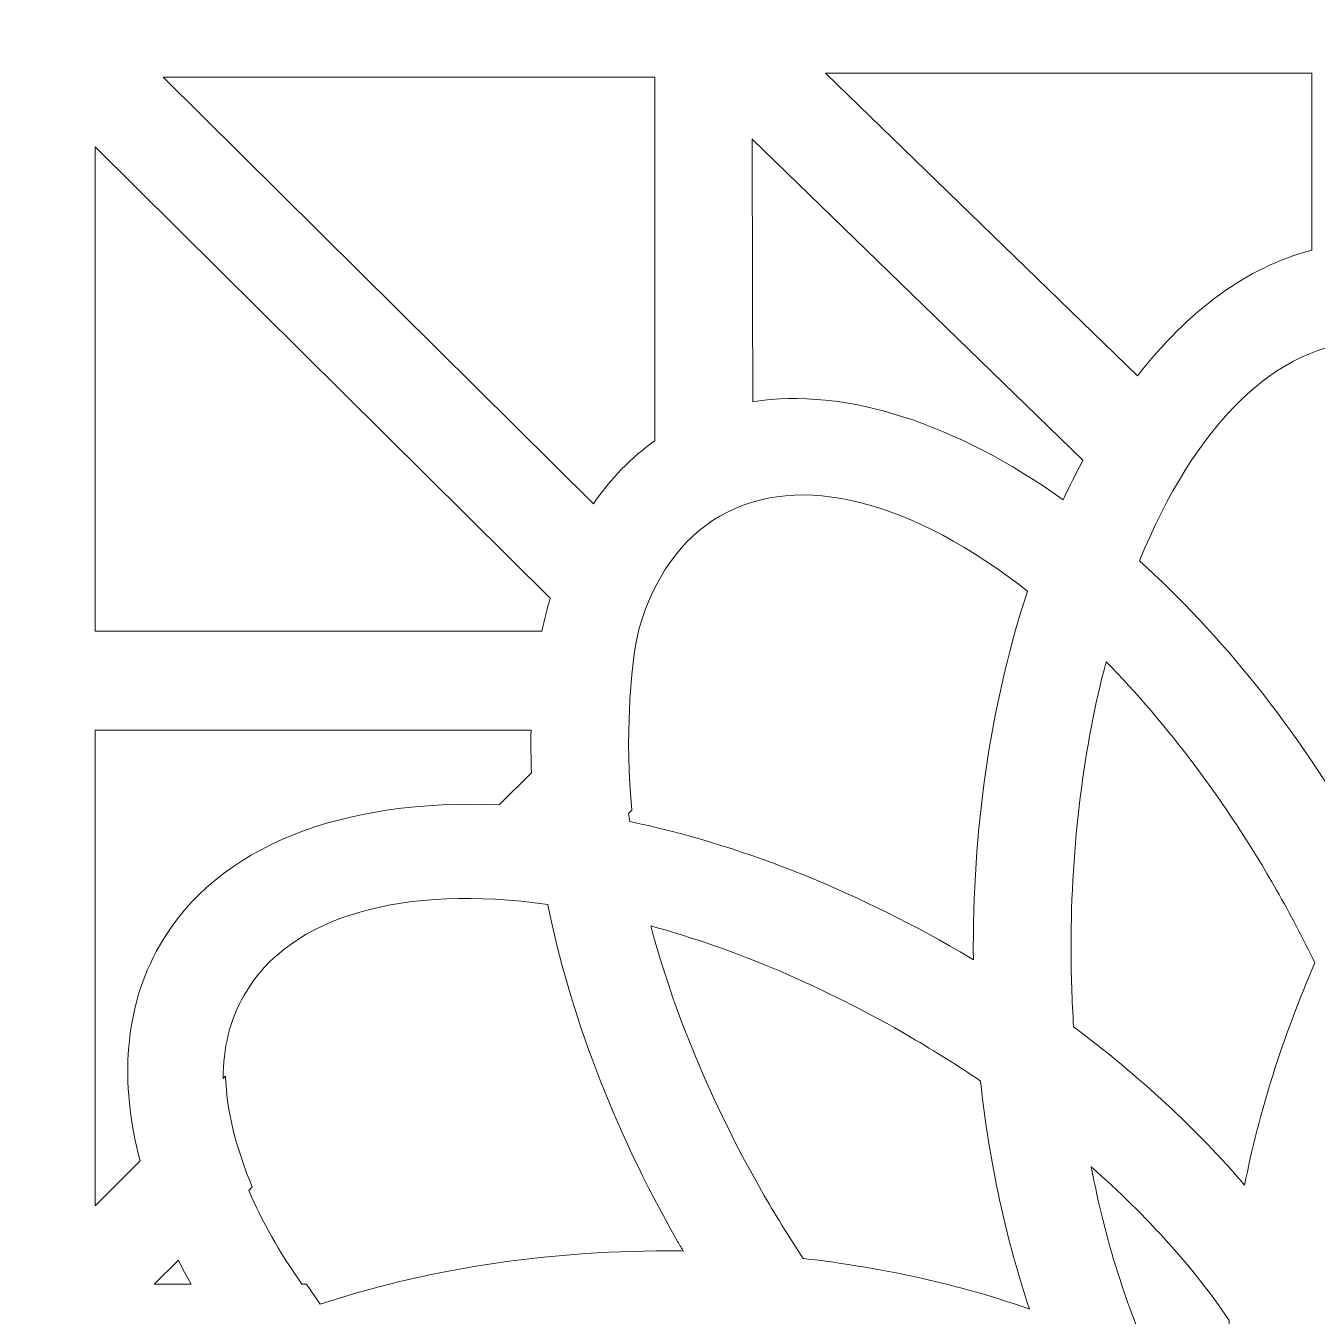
# Model space of a CAD drawing. Header units: millimetres. Extents: x -184 to 140, y -164 to 195.
# Drawn here: x -163.41 to -146.68, y -85.62 to -68.91 of the extents above; entities that cross this region are included whole.
import ezdxf

# ---------------------------------------------------------------- set-up
doc = ezdxf.new("R2010")
doc.units = ezdxf.units.MM
doc.header["$MEASUREMENT"] = 0
doc.layers.add('Layer 1', color=7, linetype='Continuous')

msp = doc.modelspace()

# ---------------------------------------------------------------- linework, layer by layer
at = {"layer": 'Layer 1', "color": 2, "lineweight": 5}
for points, knots in [([(-111.6063, 106.1199), (-111.6063, 106.1199), (-111.6063, 114.5781), (-111.6063, 114.5781), (-111.6063, 114.5781), (-111.6063, 114.5781), (-114.6063, 114.5781), (-114.6063, 114.5781), (-114.6063, 114.5781), (-114.6063, 114.5781), (-114.6063, 122.0774), (-114.6063, 122.0774), (-114.6063, 122.0774), (-114.6063, 122.0774), (-111.6063, 122.0774), (-111.6063, 122.0774), (-111.6063, 122.0774), (-111.6063, 122.0774), (-111.6063, 129.5782), (-111.6063, 129.5782), (-111.6063, 129.5782), (-111.6063, 129.5782), (-119.1071, 129.5782), (-119.1071, 129.5782), (-119.1071, 129.5782), (-119.1071, 129.5782), (-119.1071, 126.5782), (-119.1071, 126.5782), (-119.1071, 126.5782), (-119.1071, 126.5782), (-126.6064, 126.5782), (-126.6064, 126.5782), (-126.6064, 126.5782), (-126.6064, 126.5782), (-126.6064, 129.5782), (-126.6064, 129.5782), (-126.6064, 129.5782), (-126.6064, 129.5782), (-135.6065, 129.5782), (-135.6065, 129.5782), (-135.6065, 129.5782), (-135.6065, 129.5782), (-135.6065, 136.2947), (-135.6065, 136.2947), (-135.6065, 136.2947), (-135.6065, 138.3602), (-137.2917, 140.0458), (-139.3572, 140.0458), (-139.3572, 140.0458), (-139.3572, 140.0458), (-152.8567, 140.0458), (-152.8567, 140.0458), (-152.8567, 140.0458), (-154.9225, 140.0458), (-156.6077, 138.3602), (-156.6077, 136.2947), (-156.6077, 136.2947), (-156.6077, 136.2947), (-156.6077, 129.5782), (-156.6077, 129.5782), (-156.6077, 129.5782), (-156.6077, 129.5782), (-165.6078, 129.5782), (-165.6078, 129.5782), (-165.6078, 129.5782), (-165.6078, 129.5782), (-165.6078, 126.5782), (-165.6078, 126.5782), (-165.6078, 126.5782), (-165.6078, 126.5782), (-173.1068, 126.5782), (-173.1068, 126.5782), (-173.1068, 126.5782), (-173.1068, 126.5782), (-173.1068, 129.5782), (-173.1068, 129.5782), (-173.1068, 129.5782), (-173.1068, 129.5782), (-180.6076, 129.5782), (-180.6076, 129.5782), (-180.6076, 129.5782), (-180.6076, 129.5782), (-180.6076, 122.0774), (-180.6076, 122.0774), (-180.6076, 122.0774), (-180.6076, 122.0774), (-177.6075, 122.0774), (-177.6075, 122.0774), (-177.6075, 122.0774), (-177.6075, 122.0774), (-177.6075, 114.5781), (-177.6075, 114.5781), (-177.6075, 114.5781), (-177.6075, 114.5781), (-180.6076, 114.5781), (-180.6076, 114.5781), (-180.6076, 114.5781), (-180.6076, 114.5781), (-180.6076, 23.8289), (-180.6076, 23.8289), (-180.6076, 23.8289), (-180.6076, 23.8289), (-180.6076, 16.3282), (-180.6076, 16.3282), (-180.6076, 16.3282), (-180.6076, 16.3282), (-177.6075, 16.3282), (-177.6075, 16.3282), (-177.6075, 16.3282), (-177.6075, 16.3282), (-177.6075, 8.8278), (-177.6075, 8.8278), (-177.6075, 8.8278), (-177.6075, 8.8278), (-180.6076, 8.8278), (-180.6076, 8.8278), (-180.6076, 8.8278), (-180.6076, 8.8278), (-180.6076, -110.5738), (-180.6076, -110.5738), (-180.6076, -110.5738), (-180.6076, -110.5738), (-180.6076, -119.4624), (-180.6076, -119.4624), (-180.6076, -119.4624), (-180.6076, -119.4624), (-183.6076, -119.4624), (-183.6076, -119.4624), (-183.6076, -119.4624), (-183.6076, -119.4624), (-183.6076, -123.2132), (-183.6076, -123.2132), (-183.6076, -123.2132), (-183.6076, -123.2132), (-180.6076, -123.2132), (-180.6076, -123.2132), (-180.6076, -123.2132), (-180.6076, -123.2132), (-180.6076, -125.2444), (-180.6076, -125.2444), (-180.6076, -125.2444), (-180.6076, -125.2444), (-111.6063, -125.2444), (-111.6063, -125.2444), (-111.6063, -125.2444), (-111.6063, -125.2444), (-111.6063, -123.2132), (-111.6063, -123.2132), (-111.6063, -123.2132), (-111.6063, -123.2132), (-108.6067, -123.2132), (-108.6067, -123.2132), (-108.6067, -123.2132), (-108.6067, -123.2132), (-108.6067, -119.4624), (-108.6067, -119.4624), (-108.6067, -119.4624), (-108.6067, -119.4624), (-111.6063, -119.4624), (-111.6063, -119.4624), (-111.6063, -119.4624), (-111.6063, -119.4624), (-111.6063, -115.2551), (-111.6063, -115.2551), (-111.6063, -115.2551), (-111.6063, -115.2551), (-111.6063, -110.5738), (-111.6063, -110.5738), (-111.6063, -110.5738), (-111.6063, -110.5738), (-111.6063, 8.8278), (-111.6063, 8.8278), (-111.6063, 8.8278), (-111.6063, 8.8278), (-114.6063, 8.8278), (-114.6063, 8.8278), (-114.6063, 8.8278), (-114.6063, 8.8278), (-114.6063, 16.3282), (-114.6063, 16.3282), (-114.6063, 16.3282), (-114.6063, 16.3282), (-111.6063, 16.3282), (-111.6063, 16.3282), (-111.6063, 16.3282), (-111.6063, 16.3282), (-111.6063, 23.8289), (-111.6063, 23.8289), (-111.6063, 23.8289), (-111.6063, 23.8289), (-111.6063, 106.1199), (-111.6063, 106.1199)], [0, 0, 0, 0, 0.0204082, 0.0204082, 0.0204082, 0.0204082, 0.0408163, 0.0408163, 0.0408163, 0.0408163, 0.0612245, 0.0612245, 0.0612245, 0.0612245, 0.0816327, 0.0816327, 0.0816327, 0.0816327, 0.1020408, 0.1020408, 0.1020408, 0.1020408, 0.122449, 0.122449, 0.122449, 0.122449, 0.1428571, 0.1428571, 0.1428571, 0.1428571, 0.1632653, 0.1632653, 0.1632653, 0.1632653, 0.1836735, 0.1836735, 0.1836735, 0.1836735, 0.2040816, 0.2040816, 0.2040816, 0.2040816, 0.2244898, 0.2244898, 0.2244898, 0.2244898, 0.244898, 0.244898, 0.244898, 0.244898, 0.2653061, 0.2653061, 0.2653061, 0.2653061, 0.2857143, 0.2857143, 0.2857143, 0.2857143, 0.3061224, 0.3061224, 0.3061224, 0.3061224, 0.3265306, 0.3265306, 0.3265306, 0.3265306, 0.3469388, 0.3469388, 0.3469388, 0.3469388, 0.3673469, 0.3673469, 0.3673469, 0.3673469, 0.3877551, 0.3877551, 0.3877551, 0.3877551, 0.4081633, 0.4081633, 0.4081633, 0.4081633, 0.4285714, 0.4285714, 0.4285714, 0.4285714, 0.4489796, 0.4489796, 0.4489796, 0.4489796, 0.4693878, 0.4693878, 0.4693878, 0.4693878, 0.4897959, 0.4897959, 0.4897959, 0.4897959, 0.5102041, 0.5102041, 0.5102041, 0.5102041, 0.5306122, 0.5306122, 0.5306122, 0.5306122, 0.5510204, 0.5510204, 0.5510204, 0.5510204, 0.5714286, 0.5714286, 0.5714286, 0.5714286, 0.5918367, 0.5918367, 0.5918367, 0.5918367, 0.6122449, 0.6122449, 0.6122449, 0.6122449, 0.6326531, 0.6326531, 0.6326531, 0.6326531, 0.6530612, 0.6530612, 0.6530612, 0.6530612, 0.6734694, 0.6734694, 0.6734694, 0.6734694, 0.6938776, 0.6938776, 0.6938776, 0.6938776, 0.7142857, 0.7142857, 0.7142857, 0.7142857, 0.7346939, 0.7346939, 0.7346939, 0.7346939, 0.755102, 0.755102, 0.755102, 0.755102, 0.7755102, 0.7755102, 0.7755102, 0.7755102, 0.7959184, 0.7959184, 0.7959184, 0.7959184, 0.8163265, 0.8163265, 0.8163265, 0.8163265, 0.8367347, 0.8367347, 0.8367347, 0.8367347, 0.8571429, 0.8571429, 0.8571429, 0.8571429, 0.877551, 0.877551, 0.877551, 0.877551, 0.8979592, 0.8979592, 0.8979592, 0.8979592, 0.9183673, 0.9183673, 0.9183673, 0.9183673, 0.9387755, 0.9387755, 0.9387755, 0.9387755, 0.9591837, 0.9591837, 0.9591837, 0.9591837, 1, 1, 1, 1]), ([(-149.0107, -73.4481), (-148.3559, -72.6061), (-147.5858, -72.0328), (-146.7504, -71.8194), (-146.7504, -71.8194), (-146.7504, -71.8194), (-146.7504, -69.5263), (-146.7504, -69.5263), (-146.7504, -69.5263), (-146.7504, -69.5263), (-153.0482, -69.5263), (-153.0482, -69.5263), (-153.0482, -69.5263), (-153.0482, -69.5263), (-149.0107, -73.4481), (-149.0107, -73.4481)], [0, 0, 0, 0, 0.2, 0.2, 0.2, 0.2, 0.4, 0.4, 0.4, 0.4, 0.6, 0.6, 0.6, 0.6, 1, 1, 1, 1]), ([(-156.0563, -75.1058), (-155.8345, -74.7806), (-155.5688, -74.5051), (-155.2587, -74.2874), (-155.2587, -74.2874), (-155.2587, -74.2874), (-155.2587, -69.5785), (-155.2587, -69.5785), (-155.2587, -69.5785), (-155.2587, -69.5785), (-161.6277, -69.5785), (-161.6277, -69.5785), (-161.6277, -69.5785), (-161.6277, -69.5785), (-156.0563, -75.1058), (-156.0563, -75.1058)], [0, 0, 0, 0, 0.2, 0.2, 0.2, 0.2, 0.4, 0.4, 0.4, 0.4, 0.6, 0.6, 0.6, 0.6, 1, 1, 1, 1]), ([(-153.9922, -73.7815), (-152.7823, -73.5928), (-151.3587, -74.0641), (-149.9698, -75.0508), (-149.9698, -75.0508), (-149.8884, -74.8744), (-149.8029, -74.7047), (-149.7147, -74.5396), (-149.7147, -74.5396), (-149.7147, -74.5396), (-153.9975, -70.3793), (-153.9975, -70.3793), (-153.9975, -70.3793), (-153.9975, -70.3793), (-153.995, -72.3789), (-153.995, -72.3789), (-153.995, -72.3789), (-153.995, -72.3789), (-153.9922, -73.7815), (-153.9922, -73.7815)], [0, 0, 0, 0, 0.1666667, 0.1666667, 0.1666667, 0.1666667, 0.3333333, 0.3333333, 0.3333333, 0.3333333, 0.5, 0.5, 0.5, 0.5, 0.6666667, 0.6666667, 0.6666667, 0.6666667, 1, 1, 1, 1]), ([(-156.7221, -76.754), (-156.6917, -76.6066), (-156.656, -76.4647), (-156.6158, -76.3254), (-156.6158, -76.3254), (-156.6158, -76.3254), (-162.5097, -70.4785), (-162.5097, -70.4785), (-162.5097, -70.4785), (-162.5097, -70.4785), (-162.5097, -76.754), (-162.5097, -76.754), (-162.5097, -76.754), (-162.5097, -76.754), (-156.7221, -76.754), (-156.7221, -76.754)], [0, 0, 0, 0, 0.2, 0.2, 0.2, 0.2, 0.4, 0.4, 0.4, 0.4, 0.6, 0.6, 0.6, 0.6, 1, 1, 1, 1]), ([(-148.9831, -75.8431), (-147.9343, -76.7872), (-146.9395, -78.0163), (-146.1126, -79.4662), (-146.1126, -79.4662), (-146.0794, -79.524), (-146.0463, -79.5833), (-146.0134, -79.6426), (-146.0134, -79.6426), (-145.987, -79.5956), (-145.9609, -79.5473), (-145.9334, -79.5004), (-145.9334, -79.5004), (-145.1012, -78.0438), (-144.1007, -76.8076), (-143.0452, -75.8625), (-143.0452, -75.8625), (-143.7518, -74.1177), (-144.8214, -73.0058), (-146.0187, -73.0058), (-146.0187, -73.0058), (-147.2108, -73.0058), (-148.2776, -74.1096), (-148.9831, -75.8431)], [0, 0, 0, 0, 0.1428571, 0.1428571, 0.1428571, 0.1428571, 0.2857143, 0.2857143, 0.2857143, 0.2857143, 0.4285714, 0.4285714, 0.4285714, 0.4285714, 0.5714286, 0.5714286, 0.5714286, 0.5714286, 0.7142857, 0.7142857, 0.7142857, 0.7142857, 1, 1, 1, 1]), ([(-155.585, -79.2192), (-154.2099, -79.5074), (-152.7409, -80.0694), (-151.3076, -80.9062), (-151.3076, -80.9062), (-151.2497, -80.939), (-151.1919, -80.9736), (-151.134, -81.0082), (-151.134, -81.0082), (-151.1355, -80.9542), (-151.1355, -80.8992), (-151.1355, -80.8455), (-151.1355, -80.8455), (-151.1355, -79.1628), (-150.8793, -77.5876), (-150.4327, -76.2344), (-150.4327, -76.2344), (-151.9073, -75.0811), (-153.3829, -74.6596), (-154.4195, -75.2642), (-154.4195, -75.2642), (-154.9211, -75.5567), (-155.2682, -76.0594), (-155.464, -76.7127), (-155.464, -76.7127), (-155.464, -76.7127), (-155.4693, -76.7374), (-155.4693, -76.7374), (-155.4693, -76.7374), (-155.4693, -76.7374), (-155.4969, -76.8754), (-155.4969, -76.8754), (-155.4969, -76.8754), (-155.4969, -76.8754), (-155.5219, -77.0172), (-155.5219, -77.0172), (-155.5219, -77.0172), (-155.5219, -77.0172), (-155.5423, -77.1647), (-155.5423, -77.1647), (-155.5423, -77.1647), (-155.5423, -77.1647), (-155.5589, -77.3163), (-155.5589, -77.3163), (-155.5589, -77.3163), (-155.5589, -77.3163), (-155.5726, -77.4719), (-155.5726, -77.4719), (-155.5726, -77.4719), (-155.5726, -77.4719), (-155.584, -77.6317), (-155.584, -77.6317), (-155.584, -77.6317), (-155.584, -77.6317), (-155.5893, -77.7958), (-155.5893, -77.7958), (-155.5893, -77.7958), (-155.5893, -77.7958), (-155.5907, -77.8744), (-155.5907, -77.8744), (-155.5907, -77.8744), (-155.5907, -77.8744), (-155.5907, -77.8868), (-155.5907, -77.8868), (-155.5907, -77.8868), (-155.5907, -77.8868), (-155.5977, -78.0494), (-155.5977, -78.0494), (-155.5977, -78.0494), (-155.5977, -78.0494), (-155.6002, -78.2173), (-155.6002, -78.2173), (-155.6002, -78.2173), (-155.6002, -78.2173), (-155.5977, -78.3884), (-155.5977, -78.3884), (-155.5977, -78.3884), (-155.5977, -78.3884), (-155.5921, -78.5634), (-155.5921, -78.5634), (-155.5921, -78.5634), (-155.5921, -78.5634), (-155.5825, -78.7412), (-155.5825, -78.7412), (-155.5825, -78.7412), (-155.5825, -78.7412), (-155.5575, -79.0732), (-155.5575, -79.0732), (-155.5575, -79.0732), (-155.5575, -79.0732), (-155.5991, -79.1134), (-155.5991, -79.1134), (-155.5991, -79.1134), (-155.5934, -79.149), (-155.5893, -79.185), (-155.585, -79.2192)], [0, 0, 0, 0, 0.04, 0.04, 0.04, 0.04, 0.08, 0.08, 0.08, 0.08, 0.12, 0.12, 0.12, 0.12, 0.16, 0.16, 0.16, 0.16, 0.2, 0.2, 0.2, 0.2, 0.24, 0.24, 0.24, 0.24, 0.28, 0.28, 0.28, 0.28, 0.32, 0.32, 0.32, 0.32, 0.36, 0.36, 0.36, 0.36, 0.4, 0.4, 0.4, 0.4, 0.44, 0.44, 0.44, 0.44, 0.48, 0.48, 0.48, 0.48, 0.52, 0.52, 0.52, 0.52, 0.56, 0.56, 0.56, 0.56, 0.6, 0.6, 0.6, 0.6, 0.64, 0.64, 0.64, 0.64, 0.68, 0.68, 0.68, 0.68, 0.72, 0.72, 0.72, 0.72, 0.76, 0.76, 0.76, 0.76, 0.8, 0.8, 0.8, 0.8, 0.84, 0.84, 0.84, 0.84, 0.88, 0.88, 0.88, 0.88, 0.92, 0.92, 0.92, 0.92, 1, 1, 1, 1]), ([(-149.8361, -81.8774), (-148.9818, -82.5156), (-148.2359, -83.2102), (-147.6214, -83.9281), (-147.6214, -83.9281), (-147.4397, -82.9992), (-147.1363, -82.0263), (-146.7105, -81.0494), (-146.7105, -81.0494), (-146.8636, -80.7351), (-147.0291, -80.4197), (-147.208, -80.1054), (-147.208, -80.1054), (-147.8655, -78.9546), (-148.6247, -77.9542), (-149.4157, -77.1495), (-149.4157, -77.1495), (-149.7052, -78.2505), (-149.869, -79.5089), (-149.869, -80.8455), (-149.869, -80.8455), (-149.869, -81.1955), (-149.8581, -81.5398), (-149.8361, -81.8774)], [0, 0, 0, 0, 0.1428571, 0.1428571, 0.1428571, 0.1428571, 0.2857143, 0.2857143, 0.2857143, 0.2857143, 0.4285714, 0.4285714, 0.4285714, 0.4285714, 0.5714286, 0.5714286, 0.5714286, 0.5714286, 0.7142857, 0.7142857, 0.7142857, 0.7142857, 1, 1, 1, 1]), ([(-161.9269, -83.6152), (-162.1958, -82.5914), (-162.1323, -81.6269), (-161.6761, -80.8275), (-161.6761, -80.8275), (-160.9321, -79.524), (-159.292, -78.9176), (-157.2759, -79.003), (-157.2759, -79.003), (-157.2759, -79.003), (-156.8585, -78.5881), (-156.8585, -78.5881), (-156.8585, -78.5881), (-156.8652, -78.3994), (-156.8666, -78.2149), (-156.8628, -78.0342), (-156.8628, -78.0342), (-156.8628, -78.0342), (-162.5097, -78.0342), (-162.5097, -78.0342), (-162.5097, -78.0342), (-162.5097, -78.0342), (-162.5097, -84.1941), (-162.5097, -84.1941), (-162.5097, -84.1941), (-162.5097, -84.1941), (-161.9269, -83.6152), (-161.9269, -83.6152)], [0, 0, 0, 0, 0.125, 0.125, 0.125, 0.125, 0.25, 0.25, 0.25, 0.25, 0.375, 0.375, 0.375, 0.375, 0.5, 0.5, 0.5, 0.5, 0.625, 0.625, 0.625, 0.625, 0.75, 0.75, 0.75, 0.75, 1, 1, 1, 1]), ([(-159.5954, -85.4701), (-158.2711, -85.0305), (-156.733, -84.7797), (-155.0946, -84.7797), (-155.0946, -84.7797), (-155.0269, -84.7797), (-154.9609, -84.7797), (-154.8935, -84.7811), (-154.8935, -84.7811), (-154.9211, -84.7342), (-154.9487, -84.6873), (-154.9747, -84.6393), (-154.9747, -84.6393), (-155.8069, -83.1827), (-156.3636, -81.6887), (-156.6477, -80.2913), (-156.6477, -80.2913), (-158.4944, -80.038), (-159.981, -80.4197), (-160.5793, -81.4668), (-160.5793, -81.4668), (-160.7639, -81.7892), (-160.8521, -82.1547), (-160.8521, -82.5487), (-160.8521, -82.5487), (-160.8521, -82.5487), (-160.8188, -82.5156), (-160.8188, -82.5156), (-160.8188, -82.5156), (-160.8188, -82.5156), (-160.8188, -82.535), (-160.8188, -82.535), (-160.8188, -82.535), (-160.8188, -82.535), (-160.8136, -82.6436), (-160.8136, -82.6436), (-160.8136, -82.6436), (-160.8136, -82.6436), (-160.8026, -82.7569), (-160.8026, -82.7569), (-160.8026, -82.7569), (-160.8026, -82.7569), (-160.7885, -82.8726), (-160.7885, -82.8726), (-160.7885, -82.8726), (-160.7885, -82.8726), (-160.7695, -82.9911), (-160.7695, -82.9911), (-160.7695, -82.9911), (-160.7695, -82.9911), (-160.7444, -83.1135), (-160.7444, -83.1135), (-160.7444, -83.1135), (-160.7444, -83.1135), (-160.7155, -83.2391), (-160.7155, -83.2391), (-160.7155, -83.2391), (-160.7155, -83.2391), (-160.6813, -83.3672), (-160.6813, -83.3672), (-160.6813, -83.3672), (-160.6813, -83.3672), (-160.6413, -83.4981), (-160.6413, -83.4981), (-160.6413, -83.4981), (-160.6413, -83.4981), (-160.597, -83.6318), (-160.597, -83.6318), (-160.597, -83.6318), (-160.597, -83.6318), (-160.5475, -83.7669), (-160.5475, -83.7669), (-160.5475, -83.7669), (-160.5475, -83.7669), (-160.4925, -83.9048), (-160.4925, -83.9048), (-160.4925, -83.9048), (-160.4925, -83.9048), (-160.4744, -83.9489), (-160.4744, -83.9489), (-160.4744, -83.9489), (-160.4744, -83.9489), (-160.5201, -83.9955), (-160.5201, -83.9955), (-160.5201, -83.9955), (-160.3518, -84.391), (-160.1203, -84.7991), (-159.8324, -85.2083), (-159.8324, -85.2083), (-159.8324, -85.2083), (-159.7718, -85.2083), (-159.7718, -85.2083), (-159.7718, -85.2083), (-159.7718, -85.2083), (-159.5954, -85.4701), (-159.5954, -85.4701)], [0, 0, 0, 0, 0.04, 0.04, 0.04, 0.04, 0.08, 0.08, 0.08, 0.08, 0.12, 0.12, 0.12, 0.12, 0.16, 0.16, 0.16, 0.16, 0.2, 0.2, 0.2, 0.2, 0.24, 0.24, 0.24, 0.24, 0.28, 0.28, 0.28, 0.28, 0.32, 0.32, 0.32, 0.32, 0.36, 0.36, 0.36, 0.36, 0.4, 0.4, 0.4, 0.4, 0.44, 0.44, 0.44, 0.44, 0.48, 0.48, 0.48, 0.48, 0.52, 0.52, 0.52, 0.52, 0.56, 0.56, 0.56, 0.56, 0.6, 0.6, 0.6, 0.6, 0.64, 0.64, 0.64, 0.64, 0.68, 0.68, 0.68, 0.68, 0.72, 0.72, 0.72, 0.72, 0.76, 0.76, 0.76, 0.76, 0.8, 0.8, 0.8, 0.8, 0.84, 0.84, 0.84, 0.84, 0.88, 0.88, 0.88, 0.88, 0.92, 0.92, 0.92, 0.92, 1, 1, 1, 1]), ([(-153.3388, -84.8774), (-152.2848, -84.9974), (-151.2952, -85.2221), (-150.408, -85.5322), (-150.408, -85.5322), (-150.7097, -84.6365), (-150.9273, -83.6413), (-151.0419, -82.5805), (-151.0419, -82.5805), (-151.3298, -82.3847), (-151.6303, -82.196), (-151.9401, -82.0139), (-151.9401, -82.0139), (-153.0785, -81.3497), (-154.2307, -80.8674), (-155.3123, -80.5697), (-155.3123, -80.5697), (-155.0188, -81.6696), (-154.5394, -82.8423), (-153.8793, -83.9997), (-153.8793, -83.9997), (-153.7054, -84.3028), (-153.5251, -84.5963), (-153.3388, -84.8774)], [0, 0, 0, 0, 0.1428571, 0.1428571, 0.1428571, 0.1428571, 0.2857143, 0.2857143, 0.2857143, 0.2857143, 0.4285714, 0.4285714, 0.4285714, 0.4285714, 0.5714286, 0.5714286, 0.5714286, 0.5714286, 0.7142857, 0.7142857, 0.7142857, 0.7142857, 1, 1, 1, 1]), ([(-148.8106, -86.243), (-148.4237, -86.4596), (-148.0694, -86.6953), (-147.7551, -86.9475), (-147.7551, -86.9475), (-147.8101, -86.5478), (-147.831, -86.1234), (-147.82, -85.6796), (-147.82, -85.6796), (-148.2733, -85.0097), (-148.8784, -84.3331), (-149.6086, -83.6896), (-149.6086, -83.6896), (-149.4255, -84.646), (-149.1511, -85.5114), (-148.8106, -86.243)], [0, 0, 0, 0, 0.2, 0.2, 0.2, 0.2, 0.4, 0.4, 0.4, 0.4, 0.6, 0.6, 0.6, 0.6, 1, 1, 1, 1]), ([(-161.2668, -85.2083), (-161.3247, -85.105), (-161.3797, -85.0016), (-161.431, -84.8982), (-161.431, -84.8982), (-161.431, -84.8982), (-161.7435, -85.2083), (-161.7435, -85.2083), (-161.7435, -85.2083), (-161.7435, -85.2083), (-161.2668, -85.2083), (-161.2668, -85.2083)], [0, 0, 0, 0, 0.25, 0.25, 0.25, 0.25, 0.5, 0.5, 0.5, 0.5, 1, 1, 1, 1])]:
    msp.add_open_spline(points, degree=3, knots=knots, dxfattribs=at)
at = {"layer": 'Layer 1', "color": 250, "lineweight": 15}
for points, knots in [([(-111.6063, 106.1199), (-111.6063, 106.1199), (-111.6063, 114.5781), (-111.6063, 114.5781), (-111.6063, 114.5781), (-111.6063, 114.5781), (-114.6063, 114.5781), (-114.6063, 114.5781), (-114.6063, 114.5781), (-114.6063, 114.5781), (-114.6063, 122.0774), (-114.6063, 122.0774), (-114.6063, 122.0774), (-114.6063, 122.0774), (-111.6063, 122.0774), (-111.6063, 122.0774), (-111.6063, 122.0774), (-111.6063, 122.0774), (-111.6063, 129.5782), (-111.6063, 129.5782), (-111.6063, 129.5782), (-111.6063, 129.5782), (-119.1071, 129.5782), (-119.1071, 129.5782), (-119.1071, 129.5782), (-119.1071, 129.5782), (-119.1071, 126.5782), (-119.1071, 126.5782), (-119.1071, 126.5782), (-119.1071, 126.5782), (-126.6064, 126.5782), (-126.6064, 126.5782), (-126.6064, 126.5782), (-126.6064, 126.5782), (-126.6064, 129.5782), (-126.6064, 129.5782), (-126.6064, 129.5782), (-126.6064, 129.5782), (-135.6065, 129.5782), (-135.6065, 129.5782), (-135.6065, 129.5782), (-135.6065, 129.5782), (-135.6065, 136.2947), (-135.6065, 136.2947), (-135.6065, 136.2947), (-135.6065, 138.3602), (-137.2917, 140.0458), (-139.3572, 140.0458), (-139.3572, 140.0458), (-139.3572, 140.0458), (-152.8567, 140.0458), (-152.8567, 140.0458), (-152.8567, 140.0458), (-154.9225, 140.0458), (-156.6077, 138.3602), (-156.6077, 136.2947), (-156.6077, 136.2947), (-156.6077, 136.2947), (-156.6077, 129.5782), (-156.6077, 129.5782), (-156.6077, 129.5782), (-156.6077, 129.5782), (-165.6078, 129.5782), (-165.6078, 129.5782), (-165.6078, 129.5782), (-165.6078, 129.5782), (-165.6078, 126.5782), (-165.6078, 126.5782), (-165.6078, 126.5782), (-165.6078, 126.5782), (-173.1068, 126.5782), (-173.1068, 126.5782), (-173.1068, 126.5782), (-173.1068, 126.5782), (-173.1068, 129.5782), (-173.1068, 129.5782), (-173.1068, 129.5782), (-173.1068, 129.5782), (-180.6076, 129.5782), (-180.6076, 129.5782), (-180.6076, 129.5782), (-180.6076, 129.5782), (-180.6076, 122.0774), (-180.6076, 122.0774), (-180.6076, 122.0774), (-180.6076, 122.0774), (-177.6075, 122.0774), (-177.6075, 122.0774), (-177.6075, 122.0774), (-177.6075, 122.0774), (-177.6075, 114.5781), (-177.6075, 114.5781), (-177.6075, 114.5781), (-177.6075, 114.5781), (-180.6076, 114.5781), (-180.6076, 114.5781), (-180.6076, 114.5781), (-180.6076, 114.5781), (-180.6076, 23.8289), (-180.6076, 23.8289), (-180.6076, 23.8289), (-180.6076, 23.8289), (-180.6076, 16.3282), (-180.6076, 16.3282), (-180.6076, 16.3282), (-180.6076, 16.3282), (-177.6075, 16.3282), (-177.6075, 16.3282), (-177.6075, 16.3282), (-177.6075, 16.3282), (-177.6075, 8.8278), (-177.6075, 8.8278), (-177.6075, 8.8278), (-177.6075, 8.8278), (-180.6076, 8.8278), (-180.6076, 8.8278), (-180.6076, 8.8278), (-180.6076, 8.8278), (-180.6076, -110.5738), (-180.6076, -110.5738), (-180.6076, -110.5738), (-180.6076, -110.5738), (-180.6076, -119.4624), (-180.6076, -119.4624), (-180.6076, -119.4624), (-180.6076, -119.4624), (-183.6076, -119.4624), (-183.6076, -119.4624), (-183.6076, -119.4624), (-183.6076, -119.4624), (-183.6076, -123.2132), (-183.6076, -123.2132), (-183.6076, -123.2132), (-183.6076, -123.2132), (-180.6076, -123.2132), (-180.6076, -123.2132), (-180.6076, -123.2132), (-180.6076, -123.2132), (-180.6076, -125.2444), (-180.6076, -125.2444), (-180.6076, -125.2444), (-180.6076, -125.2444), (-111.6063, -125.2444), (-111.6063, -125.2444), (-111.6063, -125.2444), (-111.6063, -125.2444), (-111.6063, -123.2132), (-111.6063, -123.2132), (-111.6063, -123.2132), (-111.6063, -123.2132), (-108.6067, -123.2132), (-108.6067, -123.2132), (-108.6067, -123.2132), (-108.6067, -123.2132), (-108.6067, -119.4624), (-108.6067, -119.4624), (-108.6067, -119.4624), (-108.6067, -119.4624), (-111.6063, -119.4624), (-111.6063, -119.4624), (-111.6063, -119.4624), (-111.6063, -119.4624), (-111.6063, -115.2551), (-111.6063, -115.2551), (-111.6063, -115.2551), (-111.6063, -115.2551), (-111.6063, -110.5738), (-111.6063, -110.5738), (-111.6063, -110.5738), (-111.6063, -110.5738), (-111.6063, 8.8278), (-111.6063, 8.8278), (-111.6063, 8.8278), (-111.6063, 8.8278), (-114.6063, 8.8278), (-114.6063, 8.8278), (-114.6063, 8.8278), (-114.6063, 8.8278), (-114.6063, 16.3282), (-114.6063, 16.3282), (-114.6063, 16.3282), (-114.6063, 16.3282), (-111.6063, 16.3282), (-111.6063, 16.3282), (-111.6063, 16.3282), (-111.6063, 16.3282), (-111.6063, 23.8289), (-111.6063, 23.8289), (-111.6063, 23.8289), (-111.6063, 23.8289), (-111.6063, 106.1199), (-111.6063, 106.1199)], [0, 0, 0, 0, 0.0204082, 0.0204082, 0.0204082, 0.0204082, 0.0408163, 0.0408163, 0.0408163, 0.0408163, 0.0612245, 0.0612245, 0.0612245, 0.0612245, 0.0816327, 0.0816327, 0.0816327, 0.0816327, 0.1020408, 0.1020408, 0.1020408, 0.1020408, 0.122449, 0.122449, 0.122449, 0.122449, 0.1428571, 0.1428571, 0.1428571, 0.1428571, 0.1632653, 0.1632653, 0.1632653, 0.1632653, 0.1836735, 0.1836735, 0.1836735, 0.1836735, 0.2040816, 0.2040816, 0.2040816, 0.2040816, 0.2244898, 0.2244898, 0.2244898, 0.2244898, 0.244898, 0.244898, 0.244898, 0.244898, 0.2653061, 0.2653061, 0.2653061, 0.2653061, 0.2857143, 0.2857143, 0.2857143, 0.2857143, 0.3061224, 0.3061224, 0.3061224, 0.3061224, 0.3265306, 0.3265306, 0.3265306, 0.3265306, 0.3469388, 0.3469388, 0.3469388, 0.3469388, 0.3673469, 0.3673469, 0.3673469, 0.3673469, 0.3877551, 0.3877551, 0.3877551, 0.3877551, 0.4081633, 0.4081633, 0.4081633, 0.4081633, 0.4285714, 0.4285714, 0.4285714, 0.4285714, 0.4489796, 0.4489796, 0.4489796, 0.4489796, 0.4693878, 0.4693878, 0.4693878, 0.4693878, 0.4897959, 0.4897959, 0.4897959, 0.4897959, 0.5102041, 0.5102041, 0.5102041, 0.5102041, 0.5306122, 0.5306122, 0.5306122, 0.5306122, 0.5510204, 0.5510204, 0.5510204, 0.5510204, 0.5714286, 0.5714286, 0.5714286, 0.5714286, 0.5918367, 0.5918367, 0.5918367, 0.5918367, 0.6122449, 0.6122449, 0.6122449, 0.6122449, 0.6326531, 0.6326531, 0.6326531, 0.6326531, 0.6530612, 0.6530612, 0.6530612, 0.6530612, 0.6734694, 0.6734694, 0.6734694, 0.6734694, 0.6938776, 0.6938776, 0.6938776, 0.6938776, 0.7142857, 0.7142857, 0.7142857, 0.7142857, 0.7346939, 0.7346939, 0.7346939, 0.7346939, 0.755102, 0.755102, 0.755102, 0.755102, 0.7755102, 0.7755102, 0.7755102, 0.7755102, 0.7959184, 0.7959184, 0.7959184, 0.7959184, 0.8163265, 0.8163265, 0.8163265, 0.8163265, 0.8367347, 0.8367347, 0.8367347, 0.8367347, 0.8571429, 0.8571429, 0.8571429, 0.8571429, 0.877551, 0.877551, 0.877551, 0.877551, 0.8979592, 0.8979592, 0.8979592, 0.8979592, 0.9183673, 0.9183673, 0.9183673, 0.9183673, 0.9387755, 0.9387755, 0.9387755, 0.9387755, 0.9591837, 0.9591837, 0.9591837, 0.9591837, 1, 1, 1, 1]), ([(-149.0107, -73.4481), (-148.3559, -72.6061), (-147.5858, -72.0328), (-146.7504, -71.8194), (-146.7504, -71.8194), (-146.7504, -71.8194), (-146.7504, -69.5263), (-146.7504, -69.5263), (-146.7504, -69.5263), (-146.7504, -69.5263), (-153.0482, -69.5263), (-153.0482, -69.5263), (-153.0482, -69.5263), (-153.0482, -69.5263), (-149.0107, -73.4481), (-149.0107, -73.4481)], [0, 0, 0, 0, 0.2, 0.2, 0.2, 0.2, 0.4, 0.4, 0.4, 0.4, 0.6, 0.6, 0.6, 0.6, 1, 1, 1, 1]), ([(-156.0563, -75.1058), (-155.8345, -74.7806), (-155.5688, -74.5051), (-155.2587, -74.2874), (-155.2587, -74.2874), (-155.2587, -74.2874), (-155.2587, -69.5785), (-155.2587, -69.5785), (-155.2587, -69.5785), (-155.2587, -69.5785), (-161.6277, -69.5785), (-161.6277, -69.5785), (-161.6277, -69.5785), (-161.6277, -69.5785), (-156.0563, -75.1058), (-156.0563, -75.1058)], [0, 0, 0, 0, 0.2, 0.2, 0.2, 0.2, 0.4, 0.4, 0.4, 0.4, 0.6, 0.6, 0.6, 0.6, 1, 1, 1, 1]), ([(-153.9922, -73.7815), (-152.7823, -73.5928), (-151.3587, -74.0641), (-149.9698, -75.0508), (-149.9698, -75.0508), (-149.8884, -74.8744), (-149.8029, -74.7047), (-149.7147, -74.5396), (-149.7147, -74.5396), (-149.7147, -74.5396), (-153.9975, -70.3793), (-153.9975, -70.3793), (-153.9975, -70.3793), (-153.9975, -70.3793), (-153.995, -72.3789), (-153.995, -72.3789), (-153.995, -72.3789), (-153.995, -72.3789), (-153.9922, -73.7815), (-153.9922, -73.7815)], [0, 0, 0, 0, 0.1666667, 0.1666667, 0.1666667, 0.1666667, 0.3333333, 0.3333333, 0.3333333, 0.3333333, 0.5, 0.5, 0.5, 0.5, 0.6666667, 0.6666667, 0.6666667, 0.6666667, 1, 1, 1, 1]), ([(-156.7221, -76.754), (-156.6917, -76.6066), (-156.656, -76.4647), (-156.6158, -76.3254), (-156.6158, -76.3254), (-156.6158, -76.3254), (-162.5097, -70.4785), (-162.5097, -70.4785), (-162.5097, -70.4785), (-162.5097, -70.4785), (-162.5097, -76.754), (-162.5097, -76.754), (-162.5097, -76.754), (-162.5097, -76.754), (-156.7221, -76.754), (-156.7221, -76.754)], [0, 0, 0, 0, 0.2, 0.2, 0.2, 0.2, 0.4, 0.4, 0.4, 0.4, 0.6, 0.6, 0.6, 0.6, 1, 1, 1, 1]), ([(-148.9831, -75.8431), (-147.9343, -76.7872), (-146.9395, -78.0163), (-146.1126, -79.4662), (-146.1126, -79.4662), (-146.0794, -79.524), (-146.0463, -79.5833), (-146.0134, -79.6426), (-146.0134, -79.6426), (-145.987, -79.5956), (-145.9609, -79.5473), (-145.9334, -79.5004), (-145.9334, -79.5004), (-145.1012, -78.0438), (-144.1007, -76.8076), (-143.0452, -75.8625), (-143.0452, -75.8625), (-143.7518, -74.1177), (-144.8214, -73.0058), (-146.0187, -73.0058), (-146.0187, -73.0058), (-147.2108, -73.0058), (-148.2776, -74.1096), (-148.9831, -75.8431)], [0, 0, 0, 0, 0.1428571, 0.1428571, 0.1428571, 0.1428571, 0.2857143, 0.2857143, 0.2857143, 0.2857143, 0.4285714, 0.4285714, 0.4285714, 0.4285714, 0.5714286, 0.5714286, 0.5714286, 0.5714286, 0.7142857, 0.7142857, 0.7142857, 0.7142857, 1, 1, 1, 1]), ([(-155.585, -79.2192), (-154.2099, -79.5074), (-152.7409, -80.0694), (-151.3076, -80.9062), (-151.3076, -80.9062), (-151.2497, -80.939), (-151.1919, -80.9736), (-151.134, -81.0082), (-151.134, -81.0082), (-151.1355, -80.9542), (-151.1355, -80.8992), (-151.1355, -80.8455), (-151.1355, -80.8455), (-151.1355, -79.1628), (-150.8793, -77.5876), (-150.4327, -76.2344), (-150.4327, -76.2344), (-151.9073, -75.0811), (-153.3829, -74.6596), (-154.4195, -75.2642), (-154.4195, -75.2642), (-154.9211, -75.5567), (-155.2682, -76.0594), (-155.464, -76.7127), (-155.464, -76.7127), (-155.464, -76.7127), (-155.4693, -76.7374), (-155.4693, -76.7374), (-155.4693, -76.7374), (-155.4693, -76.7374), (-155.4969, -76.8754), (-155.4969, -76.8754), (-155.4969, -76.8754), (-155.4969, -76.8754), (-155.5219, -77.0172), (-155.5219, -77.0172), (-155.5219, -77.0172), (-155.5219, -77.0172), (-155.5423, -77.1647), (-155.5423, -77.1647), (-155.5423, -77.1647), (-155.5423, -77.1647), (-155.5589, -77.3163), (-155.5589, -77.3163), (-155.5589, -77.3163), (-155.5589, -77.3163), (-155.5726, -77.4719), (-155.5726, -77.4719), (-155.5726, -77.4719), (-155.5726, -77.4719), (-155.584, -77.6317), (-155.584, -77.6317), (-155.584, -77.6317), (-155.584, -77.6317), (-155.5893, -77.7958), (-155.5893, -77.7958), (-155.5893, -77.7958), (-155.5893, -77.7958), (-155.5907, -77.8744), (-155.5907, -77.8744), (-155.5907, -77.8744), (-155.5907, -77.8744), (-155.5907, -77.8868), (-155.5907, -77.8868), (-155.5907, -77.8868), (-155.5907, -77.8868), (-155.5977, -78.0494), (-155.5977, -78.0494), (-155.5977, -78.0494), (-155.5977, -78.0494), (-155.6002, -78.2173), (-155.6002, -78.2173), (-155.6002, -78.2173), (-155.6002, -78.2173), (-155.5977, -78.3884), (-155.5977, -78.3884), (-155.5977, -78.3884), (-155.5977, -78.3884), (-155.5921, -78.5634), (-155.5921, -78.5634), (-155.5921, -78.5634), (-155.5921, -78.5634), (-155.5825, -78.7412), (-155.5825, -78.7412), (-155.5825, -78.7412), (-155.5825, -78.7412), (-155.5575, -79.0732), (-155.5575, -79.0732), (-155.5575, -79.0732), (-155.5575, -79.0732), (-155.5991, -79.1134), (-155.5991, -79.1134), (-155.5991, -79.1134), (-155.5934, -79.149), (-155.5893, -79.185), (-155.585, -79.2192)], [0, 0, 0, 0, 0.04, 0.04, 0.04, 0.04, 0.08, 0.08, 0.08, 0.08, 0.12, 0.12, 0.12, 0.12, 0.16, 0.16, 0.16, 0.16, 0.2, 0.2, 0.2, 0.2, 0.24, 0.24, 0.24, 0.24, 0.28, 0.28, 0.28, 0.28, 0.32, 0.32, 0.32, 0.32, 0.36, 0.36, 0.36, 0.36, 0.4, 0.4, 0.4, 0.4, 0.44, 0.44, 0.44, 0.44, 0.48, 0.48, 0.48, 0.48, 0.52, 0.52, 0.52, 0.52, 0.56, 0.56, 0.56, 0.56, 0.6, 0.6, 0.6, 0.6, 0.64, 0.64, 0.64, 0.64, 0.68, 0.68, 0.68, 0.68, 0.72, 0.72, 0.72, 0.72, 0.76, 0.76, 0.76, 0.76, 0.8, 0.8, 0.8, 0.8, 0.84, 0.84, 0.84, 0.84, 0.88, 0.88, 0.88, 0.88, 0.92, 0.92, 0.92, 0.92, 1, 1, 1, 1]), ([(-149.8361, -81.8774), (-148.9818, -82.5156), (-148.2359, -83.2102), (-147.6214, -83.9281), (-147.6214, -83.9281), (-147.4397, -82.9992), (-147.1363, -82.0263), (-146.7105, -81.0494), (-146.7105, -81.0494), (-146.8636, -80.7351), (-147.0291, -80.4197), (-147.208, -80.1054), (-147.208, -80.1054), (-147.8655, -78.9546), (-148.6247, -77.9542), (-149.4157, -77.1495), (-149.4157, -77.1495), (-149.7052, -78.2505), (-149.869, -79.5089), (-149.869, -80.8455), (-149.869, -80.8455), (-149.869, -81.1955), (-149.8581, -81.5398), (-149.8361, -81.8774)], [0, 0, 0, 0, 0.1428571, 0.1428571, 0.1428571, 0.1428571, 0.2857143, 0.2857143, 0.2857143, 0.2857143, 0.4285714, 0.4285714, 0.4285714, 0.4285714, 0.5714286, 0.5714286, 0.5714286, 0.5714286, 0.7142857, 0.7142857, 0.7142857, 0.7142857, 1, 1, 1, 1]), ([(-161.9269, -83.6152), (-162.1958, -82.5914), (-162.1323, -81.6269), (-161.6761, -80.8275), (-161.6761, -80.8275), (-160.9321, -79.524), (-159.292, -78.9176), (-157.2759, -79.003), (-157.2759, -79.003), (-157.2759, -79.003), (-156.8585, -78.5881), (-156.8585, -78.5881), (-156.8585, -78.5881), (-156.8652, -78.3994), (-156.8666, -78.2149), (-156.8628, -78.0342), (-156.8628, -78.0342), (-156.8628, -78.0342), (-162.5097, -78.0342), (-162.5097, -78.0342), (-162.5097, -78.0342), (-162.5097, -78.0342), (-162.5097, -84.1941), (-162.5097, -84.1941), (-162.5097, -84.1941), (-162.5097, -84.1941), (-161.9269, -83.6152), (-161.9269, -83.6152)], [0, 0, 0, 0, 0.125, 0.125, 0.125, 0.125, 0.25, 0.25, 0.25, 0.25, 0.375, 0.375, 0.375, 0.375, 0.5, 0.5, 0.5, 0.5, 0.625, 0.625, 0.625, 0.625, 0.75, 0.75, 0.75, 0.75, 1, 1, 1, 1]), ([(-159.5954, -85.4701), (-158.2711, -85.0305), (-156.733, -84.7797), (-155.0946, -84.7797), (-155.0946, -84.7797), (-155.0269, -84.7797), (-154.9609, -84.7797), (-154.8935, -84.7811), (-154.8935, -84.7811), (-154.9211, -84.7342), (-154.9487, -84.6873), (-154.9747, -84.6393), (-154.9747, -84.6393), (-155.8069, -83.1827), (-156.3636, -81.6887), (-156.6477, -80.2913), (-156.6477, -80.2913), (-158.4944, -80.038), (-159.981, -80.4197), (-160.5793, -81.4668), (-160.5793, -81.4668), (-160.7639, -81.7892), (-160.8521, -82.1547), (-160.8521, -82.5487), (-160.8521, -82.5487), (-160.8521, -82.5487), (-160.8188, -82.5156), (-160.8188, -82.5156), (-160.8188, -82.5156), (-160.8188, -82.5156), (-160.8188, -82.535), (-160.8188, -82.535), (-160.8188, -82.535), (-160.8188, -82.535), (-160.8136, -82.6436), (-160.8136, -82.6436), (-160.8136, -82.6436), (-160.8136, -82.6436), (-160.8026, -82.7569), (-160.8026, -82.7569), (-160.8026, -82.7569), (-160.8026, -82.7569), (-160.7885, -82.8726), (-160.7885, -82.8726), (-160.7885, -82.8726), (-160.7885, -82.8726), (-160.7695, -82.9911), (-160.7695, -82.9911), (-160.7695, -82.9911), (-160.7695, -82.9911), (-160.7444, -83.1135), (-160.7444, -83.1135), (-160.7444, -83.1135), (-160.7444, -83.1135), (-160.7155, -83.2391), (-160.7155, -83.2391), (-160.7155, -83.2391), (-160.7155, -83.2391), (-160.6813, -83.3672), (-160.6813, -83.3672), (-160.6813, -83.3672), (-160.6813, -83.3672), (-160.6413, -83.4981), (-160.6413, -83.4981), (-160.6413, -83.4981), (-160.6413, -83.4981), (-160.597, -83.6318), (-160.597, -83.6318), (-160.597, -83.6318), (-160.597, -83.6318), (-160.5475, -83.7669), (-160.5475, -83.7669), (-160.5475, -83.7669), (-160.5475, -83.7669), (-160.4925, -83.9048), (-160.4925, -83.9048), (-160.4925, -83.9048), (-160.4925, -83.9048), (-160.4744, -83.9489), (-160.4744, -83.9489), (-160.4744, -83.9489), (-160.4744, -83.9489), (-160.5201, -83.9955), (-160.5201, -83.9955), (-160.5201, -83.9955), (-160.3518, -84.391), (-160.1203, -84.7991), (-159.8324, -85.2083), (-159.8324, -85.2083), (-159.8324, -85.2083), (-159.7718, -85.2083), (-159.7718, -85.2083), (-159.7718, -85.2083), (-159.7718, -85.2083), (-159.5954, -85.4701), (-159.5954, -85.4701)], [0, 0, 0, 0, 0.04, 0.04, 0.04, 0.04, 0.08, 0.08, 0.08, 0.08, 0.12, 0.12, 0.12, 0.12, 0.16, 0.16, 0.16, 0.16, 0.2, 0.2, 0.2, 0.2, 0.24, 0.24, 0.24, 0.24, 0.28, 0.28, 0.28, 0.28, 0.32, 0.32, 0.32, 0.32, 0.36, 0.36, 0.36, 0.36, 0.4, 0.4, 0.4, 0.4, 0.44, 0.44, 0.44, 0.44, 0.48, 0.48, 0.48, 0.48, 0.52, 0.52, 0.52, 0.52, 0.56, 0.56, 0.56, 0.56, 0.6, 0.6, 0.6, 0.6, 0.64, 0.64, 0.64, 0.64, 0.68, 0.68, 0.68, 0.68, 0.72, 0.72, 0.72, 0.72, 0.76, 0.76, 0.76, 0.76, 0.8, 0.8, 0.8, 0.8, 0.84, 0.84, 0.84, 0.84, 0.88, 0.88, 0.88, 0.88, 0.92, 0.92, 0.92, 0.92, 1, 1, 1, 1]), ([(-153.3388, -84.8774), (-152.2848, -84.9974), (-151.2952, -85.2221), (-150.408, -85.5322), (-150.408, -85.5322), (-150.7097, -84.6365), (-150.9273, -83.6413), (-151.0419, -82.5805), (-151.0419, -82.5805), (-151.3298, -82.3847), (-151.6303, -82.196), (-151.9401, -82.0139), (-151.9401, -82.0139), (-153.0785, -81.3497), (-154.2307, -80.8674), (-155.3123, -80.5697), (-155.3123, -80.5697), (-155.0188, -81.6696), (-154.5394, -82.8423), (-153.8793, -83.9997), (-153.8793, -83.9997), (-153.7054, -84.3028), (-153.5251, -84.5963), (-153.3388, -84.8774)], [0, 0, 0, 0, 0.1428571, 0.1428571, 0.1428571, 0.1428571, 0.2857143, 0.2857143, 0.2857143, 0.2857143, 0.4285714, 0.4285714, 0.4285714, 0.4285714, 0.5714286, 0.5714286, 0.5714286, 0.5714286, 0.7142857, 0.7142857, 0.7142857, 0.7142857, 1, 1, 1, 1]), ([(-148.8106, -86.243), (-148.4237, -86.4596), (-148.0694, -86.6953), (-147.7551, -86.9475), (-147.7551, -86.9475), (-147.8101, -86.5478), (-147.831, -86.1234), (-147.82, -85.6796), (-147.82, -85.6796), (-148.2733, -85.0097), (-148.8784, -84.3331), (-149.6086, -83.6896), (-149.6086, -83.6896), (-149.4255, -84.646), (-149.1511, -85.5114), (-148.8106, -86.243)], [0, 0, 0, 0, 0.2, 0.2, 0.2, 0.2, 0.4, 0.4, 0.4, 0.4, 0.6, 0.6, 0.6, 0.6, 1, 1, 1, 1]), ([(-161.2668, -85.2083), (-161.3247, -85.105), (-161.3797, -85.0016), (-161.431, -84.8982), (-161.431, -84.8982), (-161.431, -84.8982), (-161.7435, -85.2083), (-161.7435, -85.2083), (-161.7435, -85.2083), (-161.7435, -85.2083), (-161.2668, -85.2083), (-161.2668, -85.2083)], [0, 0, 0, 0, 0.25, 0.25, 0.25, 0.25, 0.5, 0.5, 0.5, 0.5, 1, 1, 1, 1])]:
    msp.add_open_spline(points, degree=3, knots=knots, dxfattribs=at)

doc.saveas('drawing.dxf')
